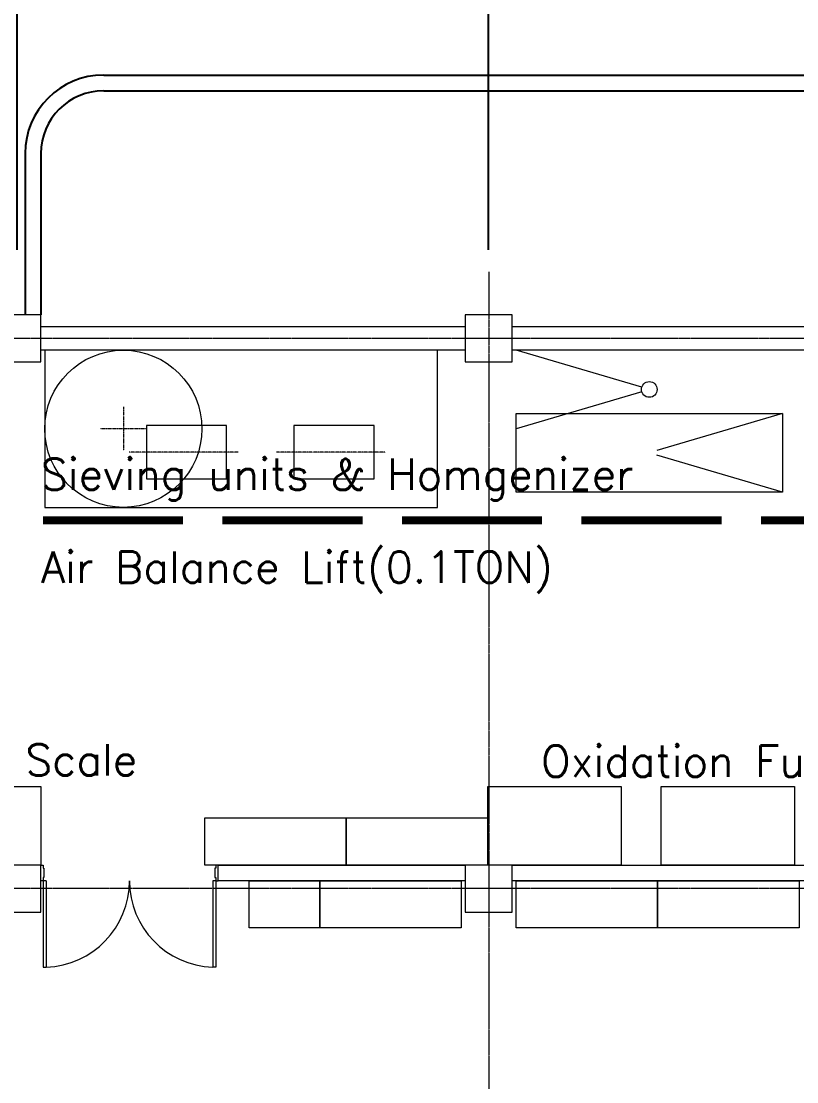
# Model space of a CAD drawing. Extents: x -59767 to 1106559, y -1290 to 1129522.
# Drawn here: x 80258 to 90130, y 293638 to 307129 of the extents above; entities that cross this region are included whole.
import ezdxf

# ---------------------------------------------------------------- set-up
doc = ezdxf.new("R2010")
doc.units = 0
doc.linetypes.add('CENTER', pattern=[2, 1.25, -0.25, 0.25, -0.25])
doc.layers.get('Defpoints').update_dxf_attribs({"linetype": 'CONTINUOUS', "lineweight": 9})
for name, color, linetype, lineweight in [('COLUMN', 2, 'CONTINUOUS', 9), ('TEXT', 3, 'CONTINUOUS', 9), ('WALL', 7, 'CONTINUOUS', 9), ('WALL_200', 3, 'CONTINUOUS', 9), ('WALL_300', 7, 'CONTINUOUS', 9), ('중간선', 5, 'CONTINUOUS', 9), ('중심선', 1, 'CENTER', 9), ('치수선', 6, 'CONTINUOUS', 9)]:
    doc.layers.add(name, color=color, linetype=linetype, lineweight=lineweight)
doc.layers.add('CY', color=4, linetype='CONTINUOUS')
doc.styles.get("Standard").update_dxf_attribs({"font": 'romans.shx', "bigfont": 'whtgtxt.shx'})
doc.dimstyles.new('ISO-25', dxfattribs={"dimscale": 200, "dimtxt": 3, "dimasz": 2.5, "dimexe": 1.25, "dimexo": 0.625, "dimtad": 1, "dimdec": 0, "dimdsep": 46, "dimtxsty": 'Standard', "dimcen": 2.5, "dimadec": 0, "dimazin": 0, "dimtp": 0.1, "dimtm": 0.1, "dimtfac": 0.6, "dimtdec": 0, "dimtmove": 0, "dimatfit": 3, "dimfxl": 1, "dimtvp": 1, "dimtolj": 1, "dimarcsym": 0})

# ---------------------------------------------------------------- blocks, each defined once
blk = doc.blocks.new('column600')
at = {"layer": 'COLUMN', "linetype": 'Continuous'}
blk.add_lwpolyline([(-300, -300), (300, -300), (300, 300), (-300, 300)], close=True, dxfattribs=at)
blk = doc.blocks.new('*D51')
at = {"layer": 'Defpoints', "color": 0}
for p in [(86208, 310188), (86208, 304095), (92208, 304095)]:
    blk.add_point(p, dxfattribs=at)
at = {"layer": '치수선', "color": 0, "lineweight": -2}
for p, q in [((86208, 304220), (86208, 310438)), ((92208, 304220), (92208, 310438)), ((91708, 310188), (86708, 310188))]:
    blk.add_line(p, q, dxfattribs=at)
at = {"layer": '치수선', "color": 0}
for points in [[(86708, 310271), (86708, 310104), (86208, 310188)], [(91708, 310104), (91708, 310271), (92208, 310188)]]:
    blk.add_solid(points, dxfattribs=at)
at = {"layer": '치수선', "color": 0, "insert": (89208, 310613), "char_height": 600, "attachment_point": 5}
blk.add_mtext('\\A1;6000', dxfattribs=at)
blk = doc.blocks.new('*D52')
at = {"layer": 'Defpoints', "color": 0}
for p in [(86208, 310188), (80208, 304095), (86208, 304095)]:
    blk.add_point(p, dxfattribs=at)
at = {"layer": '치수선', "color": 0, "lineweight": -2}
for p, q in [((80208, 304220), (80208, 310438)), ((86208, 304220), (86208, 310438)), ((80708, 310188), (85708, 310188))]:
    blk.add_line(p, q, dxfattribs=at)
at = {"layer": '치수선', "color": 0}
for points in [[(80708, 310271), (80708, 310104), (80208, 310188)], [(85708, 310104), (85708, 310271), (86208, 310188)]]:
    blk.add_solid(points, dxfattribs=at)
at = {"layer": '치수선', "color": 0, "insert": (83208, 310613), "char_height": 600, "attachment_point": 5}
blk.add_mtext('\\A1;6000', dxfattribs=at)

msp = doc.modelspace()

# ---------------------------------------------------------------- linework, layer by layer
at = {"layer": 'CY'}
for p, q in [((81308.2, 306444.9), (97108.2, 306444.9)), ((81308.2, 306244.9), (97108.2, 306244.9)), ((80308.2, 305444.9), (80308.2, 303394.9)), ((80508.2, 305444.9), (80508.2, 303394.9))]:
    msp.add_line(p, q, dxfattribs=at)
for radius in [1000, 800]:
    msp.add_arc((81308.2, 305444.9), radius, 90, 180, dxfattribs=at)
at = {"layer": 'WALL', "color": 0}
for p, q in [((80508.2, 296214.9), (80508.2, 296374.9)), ((82764.2, 296214.9), (82764.2, 296374.9)), ((80536.2, 296194.9), (80536.2, 295094.9)), ((80576.2, 296194.9), (80536.2, 296194.9)), ((80576.2, 296194.9), (80576.2, 295094.9)), ((82696.2, 296194.9), (82696.2, 295094.9)), ((82736.2, 296194.9), (82696.2, 296194.9)), ((82736.2, 296194.9), (82736.2, 295094.9)), ((80536.2, 295094.9), (80576.2, 295094.9)), ((82736.2, 295094.9), (82696.2, 295094.9))]:
    msp.add_line(p, q, dxfattribs=at)
for points in [[(80508.2, 296194.9), (80508.2, 296394.9), (80536.2, 296394.9), (80536.2, 296354.9), (80548.2, 296354.9), (80548.2, 296234.9), (80536.2, 296234.9), (80536.2, 296194.9)], [(82764.2, 296194.9), (82764.2, 296394.9), (82736.2, 296394.9), (82736.2, 296354.9), (82724.2, 296354.9), (82724.2, 296234.9), (82736.2, 296234.9), (82736.2, 296194.9)]]:
    msp.add_lwpolyline(points, close=True, dxfattribs=at)
for centre, start, end in [((80536.2, 296194.9), 272.08394, 0), ((82736.2, 296194.9), 180, 267.91606)]:
    msp.add_arc(centre, 1100, start, end, dxfattribs=at)
at = {"layer": 'WALL_200', "ltscale": 0.5}
for points in [[(82764.2, 296394.9), (85908.2, 296394.9), (85908.2, 296194.9), (82764.2, 296194.9)], [(86508.2, 296394.9), (91908.2, 296394.9), (91908.2, 296194.9), (86508.2, 296194.9)]]:
    msp.add_lwpolyline(points, close=True, dxfattribs=at)
at = {"layer": 'WALL_300', "linetype": 'Continuous', "lineweight": 9}
for points in [[(80508.2, 303244.9), (85908.2, 303244.9), (85908.2, 302944.9), (80508.2, 302944.9)], [(86508.2, 303244.9), (91908.2, 303244.9), (91908.2, 302944.9), (86508.2, 302944.9)]]:
    msp.add_lwpolyline(points, close=True, dxfattribs=at)
at = {"layer": '중간선'}
for p, q in [((88156.6, 302473.1), (86558.2, 302944.8)), ((88156.6, 302416.6), (86558.2, 301944.9)), ((89946.9, 302138.9), (88348.5, 301667.2)), ((89946.9, 301138.9), (88348.5, 301610.6))]:
    msp.add_line(p, q, dxfattribs=at)
for points in [[(80558.2, 300944.8), (85558.2, 300944.8), (85558.2, 302944.8), (80558.2, 302944.8)], [(89946.9, 301138.9), (86558.2, 301138.9), (86558.2, 302138.9), (89946.9, 302138.9)], [(82873, 301985), (81851.2, 301985), (81851.2, 301308.4), (82873, 301308.4)], [(84750.5, 301985), (83728.7, 301985), (83728.7, 301308.4), (84750.5, 301308.4)], [(80508.2, 296394.8), (78808.2, 296394.8), (78808.2, 297394.8), (80508.2, 297394.8)], [(86195.8, 297394.8), (87895.8, 297394.8), (87895.8, 296394.8), (86195.8, 296394.8)], [(88401.9, 297394.8), (90101.9, 297394.8), (90101.9, 296394.8), (88401.9, 296394.8)], [(84395.8, 296994.9), (84395.8, 296394.9), (82595.8, 296394.9), (82595.8, 296994.9)], [(86195.8, 296994.9), (86195.8, 296394.9), (84395.8, 296394.9), (84395.8, 296994.9)], [(84058.2, 296194.9), (84058.2, 295594.9), (83158.2, 295594.9), (83158.2, 296194.9)], [(85858.2, 296194.9), (85858.2, 295594.9), (84058.2, 295594.9), (84058.2, 296194.9)], [(88358.2, 296194.8), (88358.2, 295594.8), (86558.2, 295594.8), (86558.2, 296194.8)], [(90158.2, 296194.8), (90158.2, 295594.8), (88358.2, 295594.8), (88358.2, 296194.8)]]:
    msp.add_lwpolyline(points, close=True, dxfattribs=at)
at = {"layer": '중간선', "color": 2, "const_width": 100}
for points in [[(80534.9, 300780.3), (82319.4, 300780.3)], [(82819.4, 300780.3), (84604, 300780.3)], [(85104, 300780.3), (86888.6, 300780.3)], [(87388.6, 300780.3), (89173.1, 300780.3)], [(89673.1, 300780.3), (91457.7, 300780.3)]]:
    msp.add_lwpolyline(points, dxfattribs=at)
at = {"layer": '중간선'}
for centre, radius in [((81558.2, 301944.8), 1000), ((88252.6, 302444.8), 100)]:
    msp.add_circle(centre, radius, dxfattribs=at)
at = {"layer": '중심선'}
for p, q in [((86208.2, 303942.2), (86208.2, 240444.9)), ((154858.2, 303094.9), (62208.2, 303094.9)), ((154858.2, 296094.9), (62208.2, 296094.9))]:
    msp.add_line(p, q, dxfattribs=at)
at = {"layer": '중심선', "ltscale": 2}
for p, q in [((81558.2, 302222.5), (81558.2, 301667.2)), ((81853.2, 301944.8), (81263.2, 301944.8)), ((83018, 301646.7), (81630.3, 301646.7)), ((84895.5, 301646.7), (83507.8, 301646.7))]:
    msp.add_line(p, q, dxfattribs=at)

# ---------------------------------------------------------------- block references
at = {"layer": 'COLUMN', "linetype": 'Continuous'}
for p in [(80208.2, 303094.9), (86208.2, 303094.9), (80208.2, 296094.9), (86208.2, 296094.9)]:
    msp.add_blockref('column600', p, dxfattribs=at)

# ---------------------------------------------------------------- texts
at = {"layer": 'TEXT', "lineweight": 9}
for s, p in [('Sieving units & Homgenizer', (80510.3, 301166)), ('Air Balance Lift(0.1TON)', (80510.3, 299985.4)), ('Weighing Scale', (77739.2, 297532.1)), ('Oxidation Furnace', (86875, 297516.6))]:
    msp.add_text(s, height=400, dxfattribs=at).set_placement(p)

# ---------------------------------------------------------------- dimensions: what is measured, and where the dimension line sits
at = {"layer": '치수선'}
for p1, picture, middle in [((80208.2, 304094.9), '*D52', (83208.2, 310612.6)), ((92208.2, 304094.9), '*D51', (89208.2, 310612.6))]:
    dim = msp.add_linear_dim(base=(86208.2, 310187.6), p1=p1, p2=(86208.2, 304094.9), dimstyle='ISO-25', dxfattribs=at)
    dim.commit()
    dim.dimension.update_dxf_attribs({"geometry": picture, "text_midpoint": middle})

doc.saveas('drawing.dxf')
